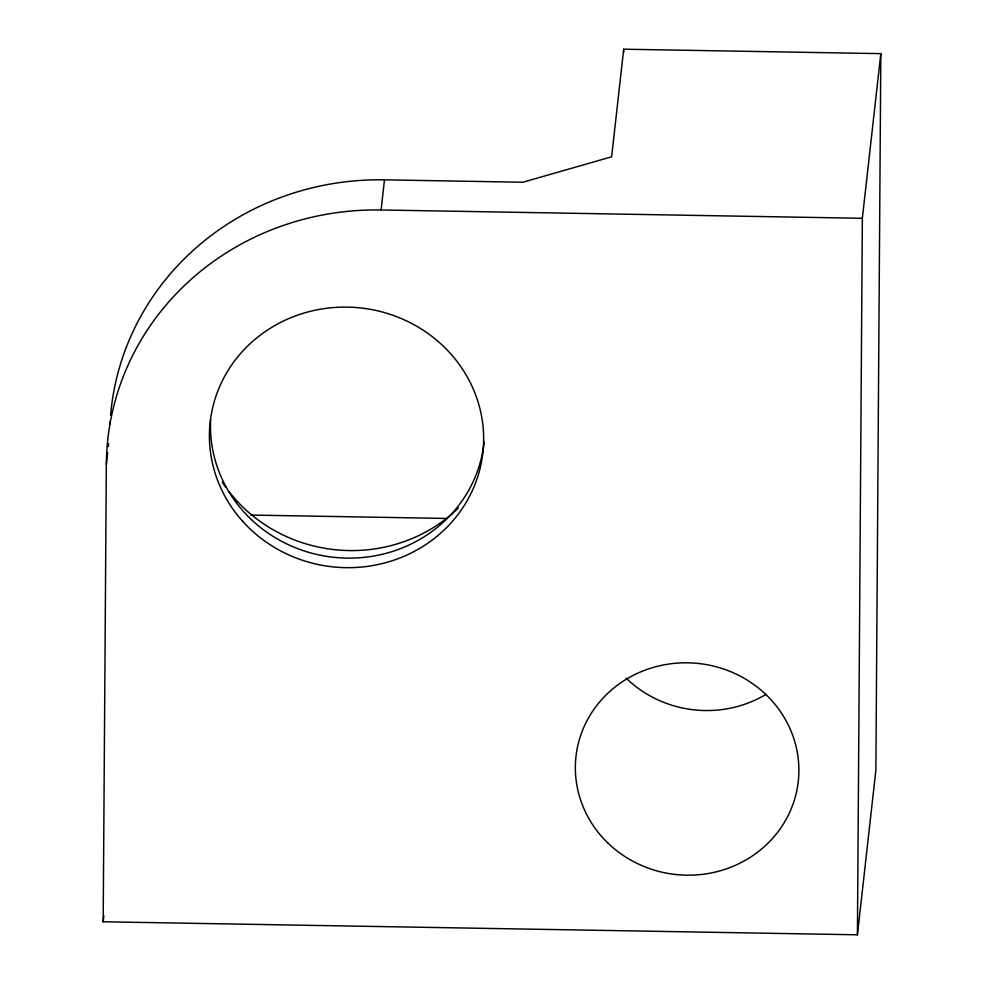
<?xml version="1.0" encoding="UTF-8"?>
<svg xmlns="http://www.w3.org/2000/svg" width="984" height="984" viewBox="0 0 984 984"><rect width="100%" height="100%" fill="white"/><g stroke="black" fill="none" stroke-linecap="round" stroke-linejoin="round"><path stroke-width="1.48" d="M110.589 415.297A273.158 259.198 6.4 0 1 384.486 179.838L522.898 182.237L611.63 156.813L623.696 49.2L880.828 53.64L875.883 770.152L857.421 934.8L103.172 921.774L106.334 464.583L107.674 452.529M623.672 52.263L623.696 49.2M857.421 934.8L862.353 218.288L880.828 53.64M108.351 446.515L108.695 443.501M103.172 921.774L103.861 915.673M106.334 464.583A273.158 259.198 6.4 0 1 381.103 209.973L384.486 179.838M381.103 209.973L862.353 218.288M250.736 515.062L445.691 518.433M484.091 442.037A137.219 130.208 6.4 0 1 337.327 557.645A137.219 130.208 6.4 0 1 210.65 419.504M458.446 507.99A150.946 143.233 6.4 0 1 229.444 492.184M225.767 487.301A150.946 143.233 6.4 0 1 222.286 482.258M766.081 694.31A111.832 106.124 6.4 0 1 626.045 678.062M109.999 424.141A273.158 259.198 6.4 0 1 110.159 421.189M607.571 842.71A111.832 106.124 6.4 0 0 794.887 798.344A111.832 106.124 6.4 0 0 658.899 665.934A111.832 106.124 6.4 0 0 607.571 842.71M242.568 521.2A137.219 130.208 6.4 0 0 475.961 481.865A137.219 130.208 6.4 0 0 321.055 309.087A137.219 130.208 6.4 0 0 242.568 521.2"/></g></svg>
